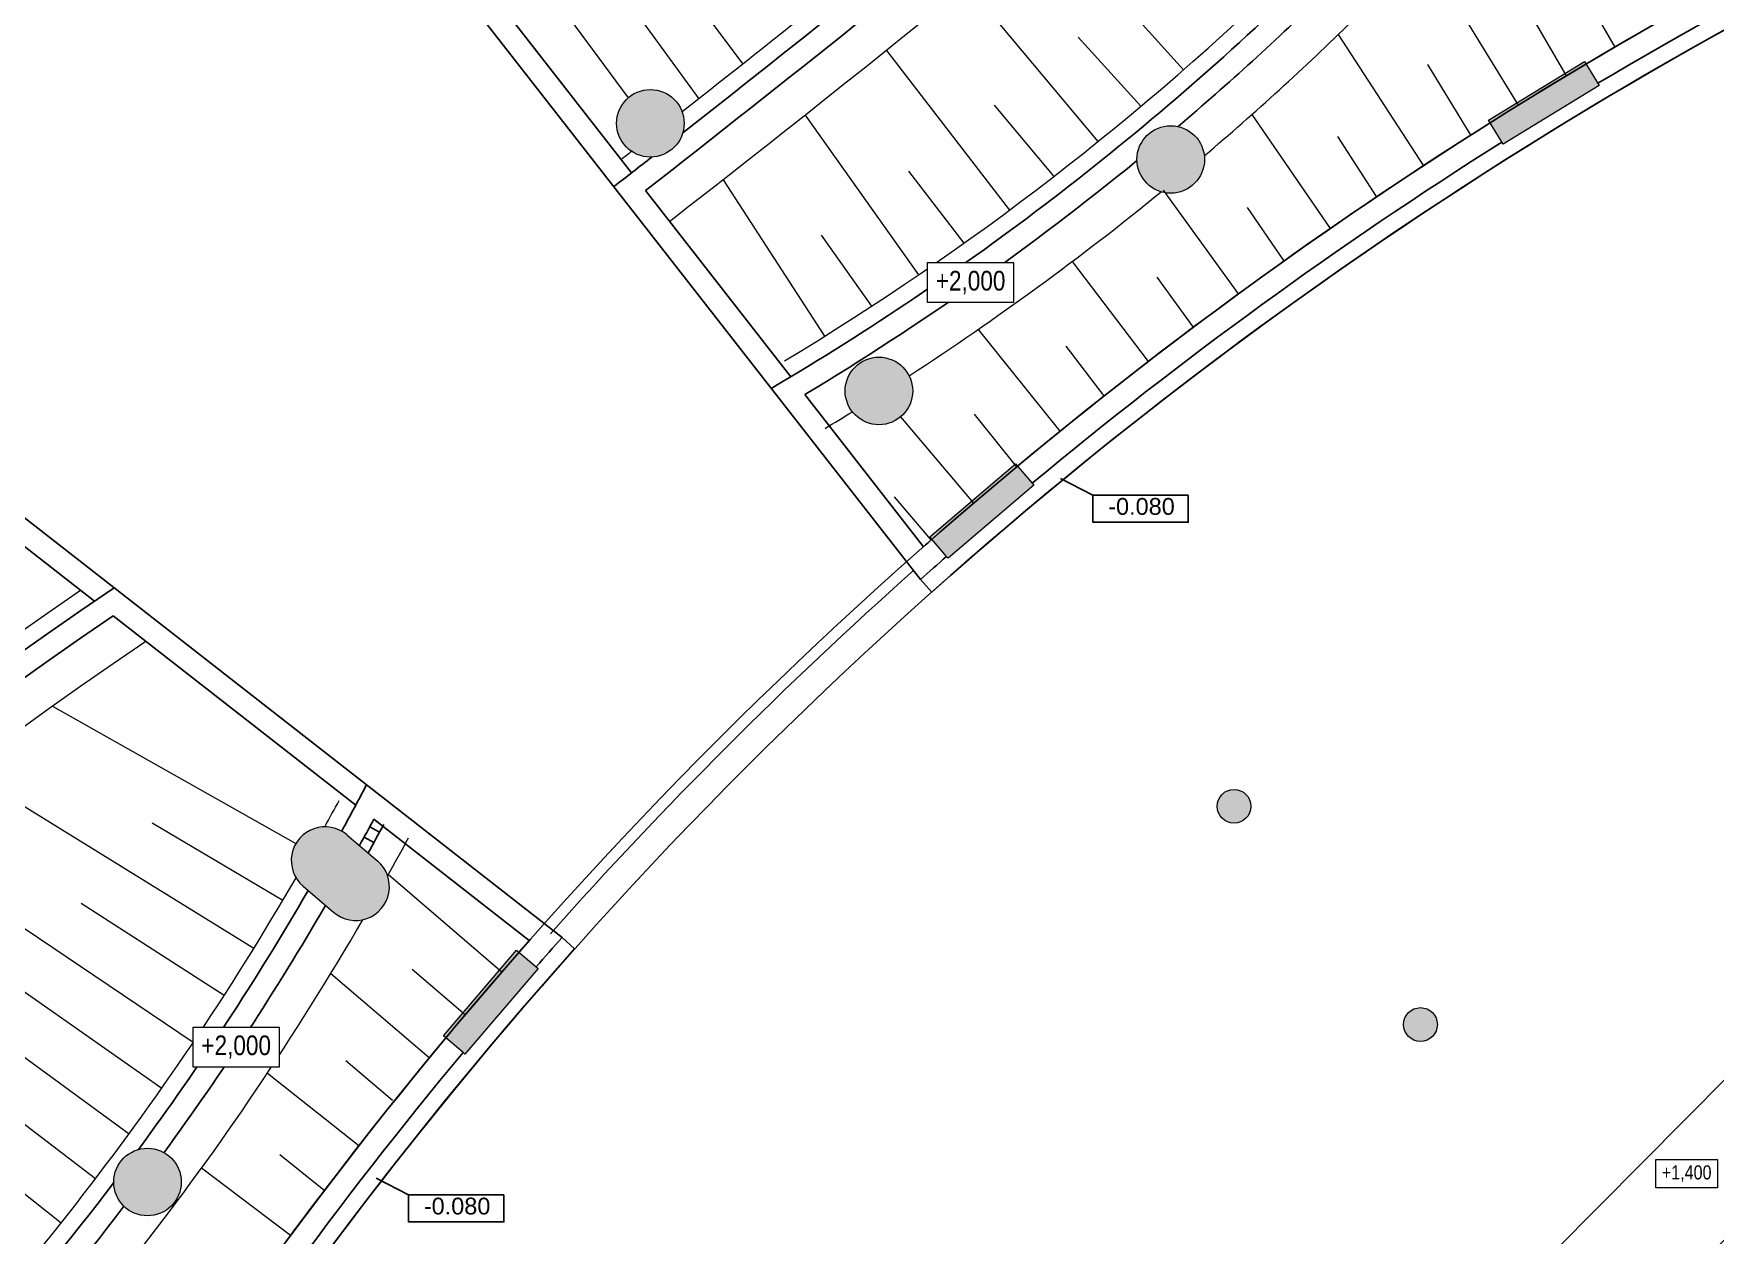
# Model space of a CAD drawing. Header units: millimetres. Extents: x 72919 to 485785, y -53256 to 338519.
# Drawn here: x 153689 to 183571, y 227842 to 249196 of the extents above; entities that cross this region are included whole.
import ezdxf
from ezdxf.enums import TextEntityAlignment as Align

# ---------------------------------------------------------------- set-up
doc = ezdxf.new("R2010")
doc.units = ezdxf.units.MM
doc.set_wipeout_variables(frame=1)
for name, color, linetype, lineweight in [('gr', 251, 'Continuous', 40), ('h', 7, 'Continuous', 9), ('wall', 5, 'Continuous', 40)]:
    doc.layers.add(name, color=color, linetype=linetype, lineweight=lineweight)
doc.styles.add('STW_ARIAL', font='arial.ttf')
doc.styles.add('Шрифт надписей', font='ARIALN.TTF')

# ---------------------------------------------------------------- blocks, each defined once
blk = doc.blocks.new('Откосы  по обваловке')
at = {"layer": 'gr', "lineweight": 18, "flags": 128}
for points in [[(35090.466, 33011.868, -0.000842), (35090.713, 33011.857, -0.153561), (35132.176, 32996.655)], [(35088.333, 33010.529, -0.008019), (35090.648, 33010.458, -0.155149), (35131.676, 32995.272)], [(35068.129, 32997.717, -0.061872), (35078.327, 33001.161, -0.041019), (35088.879, 33002.435, -0.127601), (35115.374, 32996.178, 0.069515), (35128.51, 32991.429)], [(35068.568, 32996.374, -0.062987), (35078.608, 32999.79, -0.040974), (35088.921, 33001.036, -0.127547), (35114.72, 32994.94, 0.06927), (35128.171, 32990.07, 0.06927)], [(35041.412, 32979.342), (35073.025, 32989.679, -0.175307), (35126.635, 32988.014), (35128.669, 32987.173)], [(35129.53, 32991.225, 0.002633), (35130.053, 32991.128)], [(35129.047, 32989.892, 0.003723), (35129.807, 32989.75)], [(35142.631, 32989.773, -0.00018), (35142.438, 32989.903)], [(35154.647, 32982.052, -0.010102), (35143.577, 32989.137, -0.010102)], [(35194.473, 32892.037, -0.094658), (35192.775, 32920.298, 0.305955), (35165.851, 32973.898, -0.021732), (35141.654, 32988.743, -0.021732)], [(35139.937, 32986.035, 0.05789), (35149.457, 32979.564, -0.215404), (35179.245, 32941.589), (35191.796, 32890.487)], [(35139.022, 32984.976, 0.002765), (35139.453, 32984.607, 0.002765)], [(35140.374, 32983.847, 0.027052), (35144.873, 32980.607, 0.027052)], [(35188.814, 32889.243), (35173.942, 32934.724), (35172.219, 32939.982), (35171.145, 32942.962, 0.169619), (35137.566, 32982.66, 0.169619)], [(35145.719, 32980.076, 0.017325), (35148.809, 32978.324, -0.215404), (35177.886, 32941.255), (35190.436, 32890.153)]]:
    blk.add_lwpolyline(points, format="xyb", dxfattribs=at)
for points in [[(35123.989, 33000.507), (35121.387, 32993.49)], [(35150.504, 32999.952), (35143.514, 32990.128)], [(35125.475, 32999.605), (35123.264, 32992.836)], [(35152.185, 32999.007), (35144.719, 32988.377)], [(35126.977, 32998.643), (35125.165, 32992.256)], [(35128.503, 32997.609), (35127.088, 32991.751)], [(35123.48, 32996.464), (35122.325, 32993.153)], [(35130.065, 32996.492), (35129.089, 32991.62)], [(35125.177, 32995.687), (35124.215, 32992.535)], [(35126.896, 32994.92), (35126.128, 32991.993)], [(35128.642, 32994.16), (35128.06, 32991.526)], [(35147.597, 32994.069), (35143.889, 32988.929)], [(35123.087, 32991.421), (35122.444, 32989.546)], [(35125.055, 32990.833), (35124.334, 32988.889)], [(35123.744, 32990.175), (35123.396, 32989.237)], [(35127.085, 32990.313), (35126.208, 32988.19)], [(35129.074, 32989.887), (35128.056, 32987.426)], [(35125.701, 32989.582), (35125.284, 32988.572)], [(35127.61, 32988.965), (35127.132, 32987.808)], [(35142.654, 32988.07), (35140.576, 32985.492)], [(35144.2, 32987.042), (35142.127, 32984.248)], [(35142.262, 32986.108), (35141.34, 32984.866)], [(35145.745, 32986.026), (35143.726, 32983.068)], [(35143.826, 32984.988), (35142.916, 32983.654)], [(35147.291, 32985.022), (35145.371, 32981.951)], [(35145.413, 32983.905), (35144.538, 32982.505)], [(35148.844, 32984.026), (35147.059, 32980.902)], [(35139.63, 32983.766), (35138.576, 32982.056)], [(35138.249, 32983.431), (35137.725, 32982.58)], [(35141.537, 32982.937), (35140.27, 32980.993)], [(35147.026, 32982.86), (35146.205, 32981.422)], [(35140.084, 32982.538), (35139.433, 32981.539)], [(35143.202, 32981.725), (35141.937, 32979.887)], [(35141.741, 32981.366), (35141.113, 32980.454)], [(35144.913, 32980.581), (35143.575, 32978.74)], [(35143.407, 32980.21), (35142.766, 32979.328)], [(35146.678, 32979.502), (35145.184, 32977.551)], [(35145.085, 32979.067), (35144.39, 32978.159)], [(35148.505, 32978.483), (35146.761, 32976.322)], [(35146.779, 32977.936), (35145.983, 32976.95)], [(35148.491, 32976.813), (35147.546, 32975.701)], [(35149.708, 32976.702), (35148.308, 32975.054)], [(35152.198, 32976.404), (35149.821, 32973.746)], [(35150.195, 32975.664), (35149.076, 32974.413)]]:
    blk.add_lwpolyline(points, dxfattribs=at)

msp = doc.modelspace()

# ---------------------------------------------------------------- hatches: boundary and pattern name
at = {"ltscale": 500, "true_color": 0x000000}
h = msp.add_hatch(color=18, dxfattribs=at)
h.dxf.hatch_style = 1
edge = h.paths.add_edge_path()
edge.add_arc((164648.27114, 247602.59706), 600, 0, 360)
h = msp.add_hatch(color=18, dxfattribs=at)
h.dxf.hatch_style = 1
edge = h.paths.add_edge_path()
edge.add_arc((173894.13824, 246960.35796), 600, 0, 360)
h = msp.add_hatch(color=18, dxfattribs=at)
h.dxf.hatch_style = 1
edge = h.paths.add_edge_path()
edge.add_arc((168708.75215, 242847.27293), 600, 0, 360)
h = msp.add_hatch(color=18, dxfattribs=at)
h.dxf.hatch_style = 1
edge = h.paths.add_edge_path()
edge.add_arc((175019.01577, 235468.00772), 300, 0, 360)
h = msp.add_hatch(color=18, dxfattribs=at)
h.dxf.hatch_style = 1
h.paths.add_polyline_path([(159799.03288, 234495.90941), (159256.28952, 234959.56901, 1.0000044685), (158478.09635, 234046.10561), (159022.82129, 233580.76159, 1.0001380196)])
h = msp.add_hatch(color=18, dxfattribs=at)
h.dxf.hatch_style = 1
edge = h.paths.add_edge_path()
edge.add_arc((178331.20081, 231589.9373), 300, 0, 360)
h = msp.add_hatch(color=18, dxfattribs=at)
h.dxf.hatch_style = 1
edge = h.paths.add_edge_path()
edge.add_arc((155711.60627, 228790.24404), 600, 0, 360)
at = {"layer": 'wall', "lineweight": 18, "ltscale": 0.007407, "true_color": 0x000000}
h = msp.add_hatch(color=18, dxfattribs=at)
h.dxf.hatch_style = 1
h.paths.add_polyline_path([(179799.13113, 247230.96336), (181504.41146, 248275.96049), (181243.16218, 248702.28057), (179537.88185, 247657.28344)])
h = msp.add_hatch(color=18, dxfattribs=at)
h.dxf.hatch_style = 1
h.paths.add_polyline_path([(169939.79531, 239873.77504), (171460.60724, 241172.67114), (171135.88322, 241552.87412), (169615.07129, 240253.97802)])
h = msp.add_hatch(color=18, dxfattribs=at)
h.dxf.hatch_style = 1
h.paths.add_polyline_path([(162651.65819, 232585.63792), (161352.76209, 231064.82599), (160972.55911, 231389.55001), (162271.45521, 232910.36194)])

# ---------------------------------------------------------------- linework, layer by layer
at = {"color": 18, "ltscale": 500, "true_color": 0x000000}
for p, q in [((154039.00818, 259234.44813), (169447.28437, 239496.90316)), ((156294.66156, 256995.05503), (164314.01893, 246722.49601)), ((143340.05875, 248543.26271), (163078.53851, 233134.25676)), ((145177.10673, 246601.70334), (154772.15523, 239111.25012)), ((164560.16107, 246407.19522), (167143.05705, 243098.58204)), ((167391.01664, 242780.95316), (169500.69959, 240078.51186)), ((155103.40109, 238852.66032), (159413.53902, 235487.91583)), ((159733.47926, 235238.15186), (162496.60846, 233081.09241))]:
    msp.add_line(p, q, dxfattribs=at)
for points in [[(415650.43379, 180914.99944, 0.4142135624), (336810.43379, 259754.99944), (221610.43379, 259754.99944, 0.4142135624), (142770.43379, 180914.99944), (142770.43379, 104414.99944, 0.4142135624), (221610.43379, 25574.99944), (336810.43379, 25574.99944, 0.4142135624), (415650.43379, 104414.99944)], [(414950.43379, 180914.99944, 0.4142135624), (336810.43379, 259054.99944), (221610.43379, 259054.99944, 0.4142135624), (143470.43379, 180914.99944), (143470.43379, 104414.99944, 0.4142135624), (221610.43379, 26274.99944), (336810.43379, 26274.99944, 0.4142135624), (414950.43379, 104414.99944)]]:
    msp.add_lwpolyline(points, format="xyb", close=True, dxfattribs=at)
for points in [[(169646.78647, 239272.85203, -0.1813556351), (220838.39783, 259051.18543, -0.1813556351)], [(190518.21951, 253365.11891, 0.0329396854), (181272.6009, 248654.24094, 0.0329396854)], [(190671.30526, 252995.53722, 0.0329073073), (181481.61723, 248313.1573, 0.0329073073)], [(179567.32058, 247609.24381, 0.0329396854), (171172.47456, 241510.03116, 0.0329396854)], [(179776.3369, 247268.16017, 0.0329073073), (171432.27478, 241205.84418, 0.0329073073)], [(169651.66263, 240211.13507, 0.0006371916), (169500.69959, 240078.51186)], [(169911.46285, 239906.94809, 0.0019739792), (169447.28437, 239496.90316)], [(163078.53851, 233134.25676, 0.0022135246), (162618.48514, 232613.97038, 0.0022135246)], [(163302.39845, 232934.54015, 0.1841557629), (143470.43379, 180914.99944, 0.1841557629)], [(162496.60846, 233081.09241, 0.0008754401), (162314.29816, 232873.7706, 0.0008754401)], [(161015.40207, 231352.95867, 0.0329396854), (154916.18942, 222958.11265, 0.0329396854)], [(161319.58905, 231093.15845, 0.0329073073), (155257.27306, 222749.09633, 0.0329073073)]]:
    msp.add_lwpolyline(points, format="xyb", dxfattribs=at)
for points in [[(164683.23214, 246249.54483), (164560.16107, 246407.19522)], [(171936.41236, 241288.90839), (172510.64924, 240994.00885)], [(169646.78647, 239272.85203), (169447.28437, 239496.90316)], [(159560.67901, 234919.22346), (159736.1877, 234823.32404)], [(159660.34441, 235102.51131), (159836.2426, 235007.32819)], [(159622.11057, 234647.05217), (159635.3835, 234639.72931)], [(163078.53857, 233134.25684), (163302.39845, 232934.54015)], [(159775.43399, 228856.35268), (160349.67088, 228561.45315)]]:
    msp.add_lwpolyline(points, dxfattribs=at)
for points in [[(174205.75476, 240994.01177), (172510.64924, 240994.00885), (172510.65007, 240514.60917), (174205.75559, 240514.61208)], [(162044.7764, 228561.45606), (160349.67088, 228561.45315), (160349.6717, 228082.05346), (162044.77722, 228082.05637)]]:
    msp.add_lwpolyline(points, close=True, dxfattribs=at)
for centre, radius, start, end in [((-35442.36236, 503577.07139), 325387.28427, 308.0754789761, 311.222948462), ((-35442.36236, 503577.07139), 325787.28427, 307.8724166443, 311.2061013538), ((141294.85016, 286104.00202), 50175.65094, 300.547381969, 314.31576688), ((141294.85016, 286104.00202), 50575.65094, 310.325578845, 314.31576688), ((-35442.36236, 503577.07139), 325387.28427, 307.8018530557, 307.9527187665), ((141294.85016, 286104.00202), 50575.65094, 301.063170021, 309.250283099), ((195992.11367, 178509.46689), 73291.61687, 123.8939227215, 159.3631446121), ((195992.11367, 178509.46689), 72891.61687, 124.1216740727, 159.2983858726), ((114651.12278, 259458.18029), 50776.44617, 331.23687245, 332.289334684), ((114651.12278, 259458.18029), 51176.44617, 331.156419777, 331.753545965), ((114651.12278, 259458.18029), 51376.44617, 331.110382511, 331.753545965), ((114651.12278, 259458.18029), 50776.44617, 323.658973223, 329.869846898), ((114651.12278, 259458.18029), 51176.44617, 323.910381251, 329.787857583), ((114651.12278, 259458.18029), 50776.44617, 314.062531975, 322.829168401), ((114651.12278, 259458.18029), 51176.44617, 314.062531975, 322.577760368)]:
    msp.add_arc(centre, radius, start, end, dxfattribs=at)
at = {"layer": 'h'}
msp.add_lwpolyline([(182511.42127, 229188.24155), (183611.42127, 229188.24155), (183611.42127, 228688.24155), (182511.42127, 228688.24155)], close=True, dxfattribs=at)
at = {"layer": 'wall', "color": 18, "lineweight": 18, "ltscale": 0.007407, "true_color": 0x000000}
for p, q in [((179537.88185, 247657.28344), (181243.16218, 248702.28057)), ((181243.16218, 248702.28057), (181504.41146, 248275.96049)), ((181504.41146, 248275.96049), (179799.13113, 247230.96336)), ((179567.32058, 247609.24381), (179537.88185, 247657.28344)), ((179799.13113, 247230.96336), (179537.88185, 247657.28344)), ((169615.07129, 240253.97802), (171135.88322, 241552.87412)), ((171135.88322, 241552.87412), (171432.27478, 241205.84418)), ((171460.60724, 241172.67114), (169939.79531, 239873.77504)), ((171432.27478, 241205.84418), (171460.60724, 241172.67114)), ((169911.46285, 239906.94809), (169615.07129, 240253.97802)), ((169939.79531, 239873.77504), (169911.46285, 239906.94809)), ((159256.28952, 234959.56901), (159802.38978, 234493.04165)), ((158476.84685, 234047.17302), (159022.95128, 233580.65054)), ((160972.55911, 231389.55001), (162271.45521, 232910.36194)), ((162271.45521, 232910.36194), (162651.65819, 232585.63792)), ((162651.65819, 232585.63792), (161352.76209, 231064.82599)), ((161319.58905, 231093.15845), (160972.55911, 231389.55001)), ((161352.76209, 231064.82599), (161319.58905, 231093.15845))]:
    msp.add_line(p, q, dxfattribs=at)
msp.add_lwpolyline([(162870.55064, 233201.47693, -0.0290379882), (169323.95648, 239654.88275)], format="xyb", dxfattribs=at)
msp.add_lwpolyline([(186902.93533, 233798.43336), (188312.33577, 232379.423), (182134.32414, 226153.74989), (180724.9237, 227572.76025)], close=True, dxfattribs=at)
for centre, radius in [((164648.27114, 247602.59706), 600), ((173894.13824, 246960.35796), 600), ((168708.75215, 242847.27293), 600), ((175019.0308, 235466.52342), 300), ((178331.21584, 231588.45299), 300), ((155711.60627, 228790.24404), 600)]:
    msp.add_circle(centre, radius, dxfattribs=at)
for centre, start, end in [((158867.1909, 234502.83905), 49.414639526, 229.572081143), ((159410.99023, 234038.28194), 229.299138562, 49.703908965)]:
    msp.add_arc(centre, 600, start, end, dxfattribs=at)

# ---------------------------------------------------------------- block references
at = {"layer": 'wall', "color": 18, "lineweight": 18, "ltscale": 0.007407, "true_color": 0x000000, "xscale": 999.9999999999999, "yscale": 999.9999999999999, "zscale": 999.9999999999999, "rotation": 71.89262594900111}
msp.add_blockref('Откосы  по обваловке', (20598007.21244, -43408295.21277), dxfattribs=at)

# ---------------------------------------------------------------- texts
at = {"color": 18, "ltscale": 500, "true_color": 0x000000, "style": 'STW_ARIAL'}
for p in [(173374.37497, 240795.44456), (161213.3966, 228362.88885)]:
    msp.add_text('-0.080', height=298.8, rotation=0.000098451, dxfattribs=at).set_placement(p, align=Align.MIDDLE_CENTER)
at = {"layer": 'h', "insert": (183061.42127, 228938.24155), "char_height": 250, "attachment_point": 5, "style": 'Шрифт надписей'}
msp.add_mtext_dynamic_manual_height_columns('+1,400', width=5.8397345, gutter_width=50, heights=[0], dxfattribs=at)

# ---------------------------------------------------------------- next in the draw order: wipeouts: each hides what was drawn before it
for points in [[(169567.75511, 245123.24698), (171107.75511, 245123.24698), (171107.75511, 244423.24698), (169567.75511, 244423.24698)], [(156518.12629, 231537.16066), (158058.12629, 231537.16066), (158058.12629, 230837.16066), (156518.12629, 230837.16066)]]:
    msp.add_wipeout(points).dxf.layer = 'h'

# ---------------------------------------------------------------- next in the draw order: linework, layer by layer
at = {"layer": 'h'}
for points in [[(169567.75511, 244423.24698), (171107.75511, 244423.24698), (171107.75511, 245123.24698), (169567.75511, 245123.24698)], [(156518.12629, 230837.16066), (158058.12629, 230837.16066), (158058.12629, 231537.16066), (156518.12629, 231537.16066)]]:
    msp.add_lwpolyline(points, close=True, dxfattribs=at)

# ---------------------------------------------------------------- next in the draw order: texts
at = {"layer": 'h', "char_height": 350, "attachment_point": 5, "style": 'Шрифт надписей'}
for insert in [(170337.75511, 244773.24698), (157288.12629, 231187.16066)]:
    msp.add_mtext_dynamic_manual_height_columns('+2,000', width=350, gutter_width=50, heights=[0], dxfattribs=dict(at, insert=insert))

doc.saveas('drawing.dxf')
